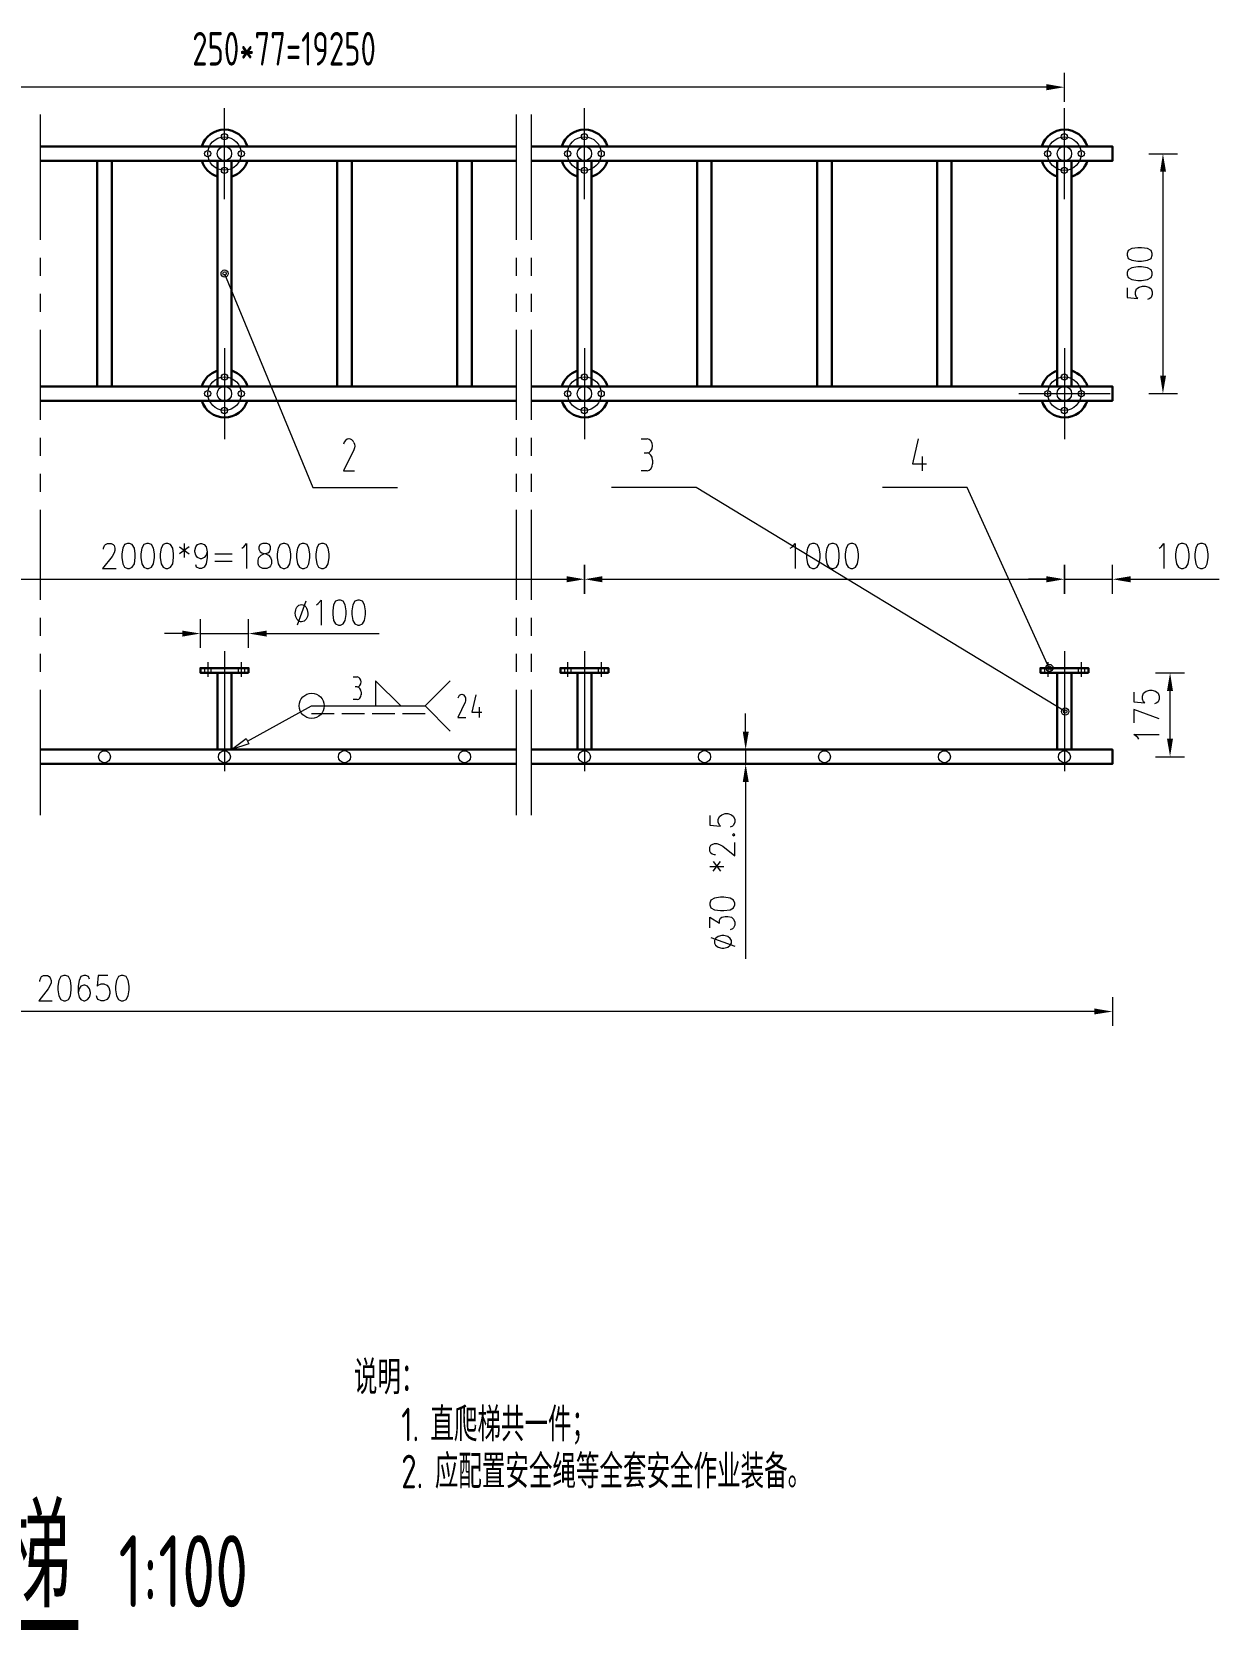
# Model space of a CAD drawing. Header units: millimetres. Extents: x -1443632 to -1307761, y 1430256 to 1527696.
# Drawn here: x -1437958 to -1435485, y 1486296 to 1489625 of the extents above; entities that cross this region are included whole.
import ezdxf

# ---------------------------------------------------------------- set-up
doc = ezdxf.new("R2010")
doc.units = ezdxf.units.MM
doc.header["$LTSCALE"] = 10
for name, color, linetype in [('PDF_0', 7, 'CONTINUOUS'), ('PDF_3中心线层', 7, 'CONTINUOUS'), ('PDF_4虚线层', 7, 'CONTINUOUS'), ('PDF_7标注层', 7, 'CONTINUOUS'), ('PDF_8符号标注层', 7, 'CONTINUOUS'), ('PDF_9双点划线层', 7, 'CONTINUOUS'), ('PUB_TEXT', 7, 'CONTINUOUS'), ('W-STEEL_FRAME钢架', 3, 'CONTINUOUS')]:
    doc.layers.add(name, color=color, linetype=linetype)
doc.styles.get("Standard").update_dxf_attribs({"font": 'tssdeng.shx', "width": 0.7, "bigfont": 'hztxt.shx'})

msp = doc.modelspace()

# ---------------------------------------------------------------- linework, layer by layer
at = {"layer": 'PDF_0', "lineweight": 30}
for points in [[(-1436949.3, 1489387), (-1437941.1, 1489387)], [(-1436918.3, 1489356.8), (-1435707.1, 1489356.8), (-1435707.1, 1489387), (-1436918.3, 1489387)], [(-1437941.1, 1489356.8), (-1436949.3, 1489356.8)], [(-1437822.1, 1489356.8), (-1437822.1, 1488886.8)], [(-1437792, 1489356.8), (-1437792, 1488886.8)], [(-1437571.8, 1489356.8), (-1437571.8, 1488886.8)], [(-1437542.1, 1489356.8), (-1437542.1, 1488886.8)], [(-1437322, 1489356.8), (-1437322, 1488886.8)], [(-1437291.8, 1489356.8), (-1437291.8, 1488886.8)], [(-1437072.1, 1489356.8), (-1437072.1, 1488886.8)], [(-1437041.9, 1489356.8), (-1437041.9, 1488886.8)], [(-1436821.8, 1489356.8), (-1436821.8, 1488886.8)], [(-1436792, 1489356.8), (-1436792, 1488886.8)], [(-1436571.9, 1489356.8), (-1436571.9, 1488886.8)], [(-1436542.2, 1489356.8), (-1436542.2, 1488886.8)], [(-1436322, 1489356.8), (-1436322, 1488886.8)], [(-1436291.9, 1489356.8), (-1436291.9, 1488886.8)], [(-1436072.2, 1489356.8), (-1436072.2, 1488886.8)], [(-1436042, 1489356.8), (-1436042, 1488886.8)], [(-1435821.9, 1488886.8), (-1435821.9, 1489356.8), (-1435792.1, 1489356.8), (-1435792.1, 1488886.8)], [(-1436949.3, 1488886.8), (-1437941.1, 1488886.8)], [(-1436918.3, 1488857.1), (-1435707.1, 1488857.1), (-1435707.1, 1488886.8), (-1436918.3, 1488886.8)], [(-1437941.1, 1488857.1), (-1436949.3, 1488857.1)], [(-1437571.8, 1488130.4), (-1437571.8, 1488290.6), (-1437542.1, 1488290.6), (-1437542.1, 1488130.4)], [(-1436821.8, 1488130.4), (-1436821.8, 1488290.6), (-1436792, 1488290.6), (-1436792, 1488130.4)], [(-1435821.9, 1488130.4), (-1435821.9, 1488290.6), (-1435792.1, 1488290.6), (-1435792.1, 1488130.4)], [(-1436949.3, 1488130.4), (-1437941.1, 1488130.4)], [(-1436918.3, 1488100.7), (-1435707.1, 1488100.7), (-1435707.1, 1488130.4), (-1436918.3, 1488130.4)], [(-1437941.1, 1488100.7), (-1436949.3, 1488100.7)]]:
    msp.add_lwpolyline(points, dxfattribs=at)
for points in [[(-1437506.8, 1488290.6), (-1437506.8, 1488300.4), (-1437607.1, 1488300.4), (-1437607.1, 1488290.6)], [(-1436757.2, 1488290.6), (-1436757.2, 1488300.4), (-1436857.1, 1488300.4), (-1436857.1, 1488290.6)], [(-1435756.9, 1488290.6), (-1435756.9, 1488300.4), (-1435857.2, 1488300.4), (-1435857.2, 1488290.6)]]:
    msp.add_lwpolyline(points, close=True, dxfattribs=at)
for centre, start, end in [((-1437556.8, 1489371.9), 17.4628, 162.5427), ((-1436806.7, 1489371.9), 17.4628, 162.5427), ((-1435806.8, 1489371.9), 17.4628, 162.5427), ((-1437556.8, 1489371.9), 197.4573, 252.5427), ((-1437556.8, 1489371.9), 287.4573, 342.5427), ((-1436806.7, 1489371.9), 197.4573, 252.5427), ((-1436806.7, 1489371.9), 287.4573, 342.5427), ((-1435806.8, 1489371.9), 197.4573, 252.5427), ((-1435806.8, 1489371.9), 287.4573, 342.5427), ((-1437556.8, 1488872.2), 107.4573, 162.5427), ((-1437556.8, 1488872.2), 17.4628, 72.5482), ((-1436806.7, 1488872.2), 107.4573, 162.5427), ((-1436806.7, 1488872.2), 17.4628, 72.5482), ((-1435806.8, 1488872.2), 107.4573, 162.5427), ((-1435806.8, 1488872.2), 17.4628, 72.5482), ((-1437556.8, 1488872.2), 197.4573, 342.5427), ((-1436806.7, 1488872.2), 197.4573, 342.5427), ((-1435806.8, 1488872.2), 197.4573, 342.5427)]:
    msp.add_arc(centre, 49.9, start, end, dxfattribs=at)
at = {"layer": 'PDF_3中心线层', "lineweight": 9}
for points in [[(-1437557, 1489277), (-1437557, 1489466.9)], [(-1436806.9, 1489277), (-1436806.9, 1489466.9)], [(-1435807, 1489277), (-1435807, 1489466.9)], [(-1437557, 1488966.7), (-1437557, 1488776.8)], [(-1436806.9, 1488966.7), (-1436806.9, 1488776.8)], [(-1435807, 1488966.7), (-1435807, 1488776.8)], [(-1435902.2, 1488872), (-1435711.8, 1488872)], [(-1437591.8, 1488312.3), (-1437591.8, 1488281.7)], [(-1437557, 1488335.7), (-1437557, 1488085.4)], [(-1437522.1, 1488312.3), (-1437522.1, 1488281.7)], [(-1436842.2, 1488312.3), (-1436842.2, 1488281.7)], [(-1436806.9, 1488335.7), (-1436806.9, 1488085.4)], [(-1436772.1, 1488312.3), (-1436772.1, 1488281.7)], [(-1435841.9, 1488312.3), (-1435841.9, 1488281.7)], [(-1435807, 1488335.7), (-1435807, 1488085.4)], [(-1435772.2, 1488312.3), (-1435772.2, 1488281.7)]]:
    msp.add_lwpolyline(points, dxfattribs=at)
for centre, radius in [((-1437557.1, 1489372), 34.9), ((-1436807.2, 1489371.9), 35.1), ((-1435807.1, 1489371.8), 34.9), ((-1437556.9, 1488871.9), 34.8), ((-1436807, 1488872), 35), ((-1435807, 1488871.9), 34.8)]:
    msp.add_circle(centre, radius, dxfattribs=at)
at = {"layer": 'PDF_4虚线层', "lineweight": 9}
for points in [[(-1437598.6, 1488300.4), (-1437598.6, 1488290.6)], [(-1437585.4, 1488300.4), (-1437585.4, 1488290.6)], [(-1437528.5, 1488300.4), (-1437528.5, 1488290.6)], [(-1437515.3, 1488300.4), (-1437515.3, 1488290.6)], [(-1436848.6, 1488300.4), (-1436848.6, 1488290.6)], [(-1436835.4, 1488300.4), (-1436835.4, 1488290.6)], [(-1436778.4, 1488300.4), (-1436778.4, 1488290.6)], [(-1436765.7, 1488300.4), (-1436765.7, 1488290.6)], [(-1435848.7, 1488300.4), (-1435848.7, 1488290.6)], [(-1435835.5, 1488300.4), (-1435835.5, 1488290.6)], [(-1435778.5, 1488300.4), (-1435778.5, 1488290.6)], [(-1435765.4, 1488300.4), (-1435765.4, 1488290.6)]]:
    msp.add_lwpolyline(points, dxfattribs=at)
for centre, radius in [((-1437557, 1489407), 6.45), ((-1436807, 1489407), 6.45), ((-1435807.1, 1489407), 6.45), ((-1437592, 1489371.9), 6.57), ((-1437557.1, 1489372), 15), ((-1437521.9, 1489371.9), 6.57), ((-1436842, 1489371.9), 6.57), ((-1436807, 1489372), 15), ((-1436772.1, 1489371.9), 6.44), ((-1435842, 1489371.9), 6.57), ((-1435807.1, 1489371.9), 15), ((-1435807.1, 1489371.9), 15), ((-1435771.9, 1489371.9), 6.57), ((-1437557, 1489336.9), 6.45), ((-1436807, 1489336.9), 6.45), ((-1435807.1, 1489336.9), 6.45), ((-1437557, 1488906.8), 6.45), ((-1436807, 1488906.8), 6.45), ((-1435807.1, 1488906.8), 6.45), ((-1437591.9, 1488872), 6.45), ((-1437557.2, 1488871.8), 15.1), ((-1437521.8, 1488872), 6.45), ((-1436841.8, 1488872), 6.45), ((-1436807.2, 1488871.8), 15.1), ((-1436772, 1488872), 6.31), ((-1435841.9, 1488872), 6.45), ((-1435807.2, 1488871.8), 15.1), ((-1435771.8, 1488872), 6.45), ((-1437557.2, 1488836.9), 6.57), ((-1436807.1, 1488836.9), 6.57), ((-1435807.2, 1488836.9), 6.57), ((-1437807, 1488115.5), 12.4), ((-1437557.1, 1488115.5), 12.4), ((-1437306.9, 1488115.7), 12.6), ((-1437056.9, 1488115.5), 12.4), ((-1436807, 1488115.5), 12.4), ((-1436556.9, 1488115.7), 12.6), ((-1436306.9, 1488115.5), 12.4), ((-1436057, 1488115.5), 12.4), ((-1435807.1, 1488115.5), 12.4)]:
    msp.add_circle(centre, radius, dxfattribs=at)
at = {"layer": 'PDF_7标注层', "lineweight": 9}
for points in [[(-1435807, 1489480.1), (-1435807, 1489540.4)], [(-1435844.4, 1489510.3), (-1438549.7, 1489510.3)], [(-1435631.5, 1489371.7), (-1435571.6, 1489371.7)], [(-1435601.8, 1489334.3), (-1435601.8, 1488909.4)], [(-1437557, 1489121.8), (-1437373, 1488676.1), (-1437196.6, 1488676.1)], [(-1435676.5, 1489092.1), (-1435676.5, 1489072.1), (-1435654, 1489070), (-1435656.6, 1489072.1), (-1435659.1, 1489078.1), (-1435659.1, 1489084), (-1435656.6, 1489090), (-1435651.5, 1489093.8), (-1435644.2, 1489095.9), (-1435639.1, 1489095.9), (-1435631.5, 1489093.8), (-1435626.4, 1489090), (-1435624.3, 1489084), (-1435624.3, 1489078.1), (-1435626.4, 1489072.1), (-1435629, 1489070), (-1435634, 1489067.9)], [(-1435631.5, 1488872), (-1435571.6, 1488872)], [(-1436688.8, 1488777.6), (-1436676.9, 1488777.6)], [(-1436111.7, 1488777.6), (-1436123.6, 1488725.8), (-1436094.3, 1488725.8)], [(-1436676.9, 1488747.9), (-1436682.8, 1488747.9)], [(-1436103.2, 1488740.7), (-1436103.2, 1488711.3)], [(-1436676.9, 1488711.3), (-1436688.8, 1488711.3)], [(-1436665, 1488733.4), (-1436665, 1488725.8)], [(-1435805.7, 1488209.5), (-1436574.5, 1488676.1), (-1436750.8, 1488676.1)], [(-1435838.5, 1488300.4), (-1436009.7, 1488676.1), (-1436186.1, 1488676.1)], [(-1437809, 1488547.7), (-1437809, 1488550.3), (-1437806.8, 1488555.4), (-1437805.1, 1488557.9), (-1437800.9, 1488560.1), (-1437792.8, 1488560.1), (-1437789, 1488557.9), (-1437786.9, 1488555.4), (-1437785.2, 1488550.3), (-1437785.2, 1488545.2), (-1437786.9, 1488540.1), (-1437791.1, 1488532.9), (-1437811.1, 1488507.8), (-1437783, 1488507.8)], [(-1437650.9, 1488552.8), (-1437630.9, 1488538)], [(-1437630.9, 1488552.8), (-1437650.9, 1488538)], [(-1437641.1, 1488560.1), (-1437641.1, 1488530.3)], [(-1437593.1, 1488542.6), (-1437595.2, 1488535.4), (-1437599, 1488530.3), (-1437605, 1488527.8), (-1437607.1, 1488527.8), (-1437613.1, 1488530.3), (-1437616.9, 1488535.4), (-1437619, 1488542.6), (-1437619, 1488545.2), (-1437616.9, 1488552.8), (-1437613.1, 1488557.9), (-1437607.1, 1488560.1), (-1437605, 1488560.1), (-1437599, 1488557.9), (-1437595.2, 1488552.8), (-1437593.1, 1488542.6), (-1437593.1, 1488530.3), (-1437595.2, 1488517.6), (-1437599, 1488510.3), (-1437605, 1488507.8), (-1437608.8, 1488507.8), (-1437615.2, 1488510.3), (-1437616.9, 1488515.4)], [(-1437576.9, 1488538), (-1437540.8, 1488538)], [(-1437520.8, 1488550.3), (-1437517, 1488552.8), (-1437511.1, 1488560.1), (-1437511.1, 1488507.8)], [(-1436378.1, 1488550.3), (-1436373.9, 1488552.8), (-1436367.9, 1488560.1), (-1436367.9, 1488507.8)], [(-1435609.4, 1488550.3), (-1435605.6, 1488552.8), (-1435599.6, 1488560.1), (-1435599.6, 1488507.8)], [(-1437576.9, 1488522.7), (-1437540.8, 1488522.7)], [(-1435707.1, 1488455.1), (-1435707.1, 1488515.4)], [(-1438299.4, 1488485.3), (-1436844.3, 1488485.3)], [(-1436769.5, 1488485.3), (-1435844.4, 1488485.3), (-1435881.8, 1488485.3)], [(-1435807, 1488485.3), (-1435707.1, 1488485.3)], [(-1435669.3, 1488485.3), (-1435484.9, 1488485.3)], [(-1437387.4, 1488439.4), (-1437405.7, 1488389.6)], [(-1437365.3, 1488432.1), (-1437361.5, 1488434.7), (-1437355.5, 1488441.9), (-1437355.5, 1488389.6)], [(-1437644.5, 1488372.2), (-1437681.9, 1488372.2)], [(-1437607.1, 1488342.1), (-1437607.1, 1488402)], [(-1437607.1, 1488372.2), (-1437506.8, 1488372.2)], [(-1437506.8, 1488342.1), (-1437506.8, 1488402)], [(-1437469.4, 1488372.2), (-1437234.8, 1488372.2)], [(-1435617.1, 1488290.6), (-1435557.1, 1488290.6)], [(-1435662.1, 1488249.8), (-1435662.1, 1488229.9), (-1435639.6, 1488228.2), (-1435642.1, 1488229.9), (-1435644.7, 1488235.8), (-1435644.7, 1488241.8), (-1435642.1, 1488248.1), (-1435637, 1488252), (-1435629.4, 1488254.1), (-1435624.7, 1488254.1), (-1435617.1, 1488252), (-1435612, 1488248.1), (-1435609.4, 1488241.8), (-1435609.4, 1488235.8), (-1435612, 1488229.9), (-1435614.5, 1488228.2), (-1435619.6, 1488226)], [(-1435586.9, 1488152.9), (-1435586.9, 1488252.8)], [(-1436471.2, 1488167.8), (-1436471.2, 1488205.6)], [(-1435609.4, 1488194.2), (-1435662.1, 1488214.1), (-1435662.1, 1488186.1)], [(-1435651.9, 1488152.1), (-1435654.4, 1488155.9), (-1435662.1, 1488161.9), (-1435609.4, 1488161.9)], [(-1436444.9, 1488130.4), (-1436501, 1488130.4)], [(-1436471.2, 1488130.4), (-1436471.2, 1488100.7)], [(-1435617.1, 1488115.6), (-1435557.1, 1488115.6)], [(-1436444.9, 1488100.7), (-1436501, 1488100.7)], [(-1436471.2, 1488062.9), (-1436471.2, 1487694.4)], [(-1436546, 1487993.2), (-1436546, 1487973.2), (-1436523.5, 1487971.1), (-1436526, 1487973.2), (-1436528.6, 1487979.1), (-1436528.6, 1487985.1), (-1436526, 1487991), (-1436520.9, 1487994.9), (-1436513.7, 1487997), (-1436508.6, 1487997), (-1436501, 1487994.9), (-1436496.3, 1487991), (-1436493.7, 1487985.1), (-1436493.7, 1487979.1), (-1436496.3, 1487973.2), (-1436498.4, 1487971.1), (-1436503.5, 1487968.9)], [(-1436533.7, 1487911.1), (-1436536.2, 1487911.1), (-1436540.9, 1487912.8), (-1436543.5, 1487915), (-1436546, 1487918.8), (-1436546, 1487926.9), (-1436543.5, 1487931.1), (-1436540.9, 1487932.8), (-1436536.2, 1487934.9), (-1436531.1, 1487934.9), (-1436526, 1487932.8), (-1436518.8, 1487929), (-1436493.7, 1487909), (-1436493.7, 1487937.1)], [(-1436546, 1487886.9), (-1436516.3, 1487886.9)], [(-1436538.8, 1487877.2), (-1436523.5, 1487897.1)], [(-1436538.8, 1487897.1), (-1436523.5, 1487877.2)], [(-1436546, 1487759), (-1436546, 1487781.1), (-1436526, 1487768.8), (-1436526, 1487775.2), (-1436523.5, 1487779), (-1436520.9, 1487781.1), (-1436513.7, 1487782.8), (-1436508.6, 1487782.8), (-1436501, 1487781.1), (-1436496.3, 1487776.9), (-1436493.7, 1487770.9), (-1436493.7, 1487765), (-1436496.3, 1487759), (-1436498.4, 1487756.9), (-1436503.5, 1487755.2)], [(-1436543.5, 1487739), (-1436493.7, 1487721.2)], [(-1437942, 1487647.3), (-1437942, 1487649.8), (-1437939.8, 1487654.9), (-1437938.1, 1487657.5), (-1437933.9, 1487660), (-1437925.8, 1487660), (-1437922, 1487657.5), (-1437919.9, 1487654.9), (-1437918.2, 1487649.8), (-1437918.2, 1487644.7), (-1437919.9, 1487640), (-1437924.1, 1487632.4), (-1437944.1, 1487607.3), (-1437916.1, 1487607.3)], [(-1437837.9, 1487652.4), (-1437840, 1487657.5), (-1437845.9, 1487660), (-1437850.2, 1487660), (-1437856.1, 1487657.5), (-1437860, 1487649.8), (-1437862.1, 1487637.5), (-1437862.1, 1487624.7), (-1437860, 1487615), (-1437856.1, 1487609.9), (-1437850.2, 1487607.3), (-1437848.1, 1487607.3), (-1437842.1, 1487609.9), (-1437837.9, 1487615), (-1437836.2, 1487622.6), (-1437836.2, 1487624.7), (-1437837.9, 1487632.4), (-1437842.1, 1487637.5), (-1437848.1, 1487640), (-1437850.2, 1487640), (-1437856.1, 1487637.5), (-1437860, 1487632.4), (-1437862.1, 1487624.7)], [(-1437800, 1487660), (-1437820, 1487660), (-1437822.1, 1487637.5), (-1437820, 1487640), (-1437814.1, 1487642.6), (-1437808.1, 1487642.6), (-1437802.2, 1487640), (-1437797.9, 1487634.9), (-1437795.8, 1487627.3), (-1437795.8, 1487622.6), (-1437797.9, 1487615), (-1437802.2, 1487609.9), (-1437808.1, 1487607.3), (-1437814.1, 1487607.3), (-1437820, 1487609.9), (-1437822.1, 1487612.4), (-1437823.8, 1487617.5)], [(-1435707.1, 1487615), (-1435707.1, 1487555)], [(-1435744.5, 1487584.8), (-1439949.5, 1487584.8)]]:
    msp.add_lwpolyline(points, dxfattribs=at)
for points in [[(-1435676.5, 1489160.1), (-1435674, 1489153.7), (-1435666.8, 1489149.9), (-1435654, 1489147.8), (-1435646.4, 1489147.8), (-1435634, 1489149.9), (-1435626.4, 1489153.7), (-1435624.3, 1489160.1), (-1435624.3, 1489163.9), (-1435626.4, 1489169.9), (-1435634, 1489174.1), (-1435646.4, 1489175.8), (-1435654, 1489175.8), (-1435666.8, 1489174.1), (-1435674, 1489169.9), (-1435676.5, 1489163.9)], [(-1435676.5, 1489119.7), (-1435674, 1489113.8), (-1435666.8, 1489109.9), (-1435654, 1489107.8), (-1435646.4, 1489107.8), (-1435634, 1489109.9), (-1435626.4, 1489113.8), (-1435624.3, 1489119.7), (-1435624.3, 1489124), (-1435626.4, 1489129.9), (-1435634, 1489133.7), (-1435646.4, 1489135.9), (-1435654, 1489135.9), (-1435666.8, 1489133.7), (-1435674, 1489129.9), (-1435676.5, 1489124)], [(-1437758.8, 1488560.1), (-1437765.2, 1488557.9), (-1437769, 1488550.3), (-1437771.1, 1488538), (-1437771.1, 1488530.3), (-1437769, 1488517.6), (-1437765.2, 1488510.3), (-1437758.8, 1488507.8), (-1437755, 1488507.8), (-1437749, 1488510.3), (-1437744.8, 1488517.6), (-1437743.1, 1488530.3), (-1437743.1, 1488538), (-1437744.8, 1488550.3), (-1437749, 1488557.9), (-1437755, 1488560.1)], [(-1437718.9, 1488560.1), (-1437724.8, 1488557.9), (-1437729.1, 1488550.3), (-1437731.2, 1488538), (-1437731.2, 1488530.3), (-1437729.1, 1488517.6), (-1437724.8, 1488510.3), (-1437718.9, 1488507.8), (-1437715, 1488507.8), (-1437709.1, 1488510.3), (-1437704.8, 1488517.6), (-1437703.1, 1488530.3), (-1437703.1, 1488538), (-1437704.8, 1488550.3), (-1437709.1, 1488557.9), (-1437715, 1488560.1)], [(-1437678.9, 1488560.1), (-1437684.9, 1488557.9), (-1437689.1, 1488550.3), (-1437690.8, 1488538), (-1437690.8, 1488530.3), (-1437689.1, 1488517.6), (-1437684.9, 1488510.3), (-1437678.9, 1488507.8), (-1437675.1, 1488507.8), (-1437669.2, 1488510.3), (-1437664.9, 1488517.6), (-1437663.2, 1488530.3), (-1437663.2, 1488538), (-1437664.9, 1488550.3), (-1437669.2, 1488557.9), (-1437675.1, 1488560.1)], [(-1437477.1, 1488560.1), (-1437483, 1488557.9), (-1437485.1, 1488552.8), (-1437485.1, 1488547.7), (-1437483, 1488542.6), (-1437479.2, 1488540.1), (-1437471.1, 1488538), (-1437465.2, 1488535.4), (-1437460.9, 1488530.3), (-1437458.8, 1488525.2), (-1437458.8, 1488517.6), (-1437460.9, 1488512.9), (-1437463, 1488510.3), (-1437469, 1488507.8), (-1437477.1, 1488507.8), (-1437483, 1488510.3), (-1437485.1, 1488512.9), (-1437486.8, 1488517.6), (-1437486.8, 1488525.2), (-1437485.1, 1488530.3), (-1437480.9, 1488535.4), (-1437474.9, 1488538), (-1437466.9, 1488540.1), (-1437463, 1488542.6), (-1437460.9, 1488547.7), (-1437460.9, 1488552.8), (-1437463, 1488557.9), (-1437469, 1488560.1)], [(-1437435, 1488560.1), (-1437441, 1488557.9), (-1437445.2, 1488550.3), (-1437446.9, 1488538), (-1437446.9, 1488530.3), (-1437445.2, 1488517.6), (-1437441, 1488510.3), (-1437435, 1488507.8), (-1437431.2, 1488507.8), (-1437424.8, 1488510.3), (-1437421, 1488517.6), (-1437418.9, 1488530.3), (-1437418.9, 1488538), (-1437421, 1488550.3), (-1437424.8, 1488557.9), (-1437431.2, 1488560.1)], [(-1437395.1, 1488560.1), (-1437401, 1488557.9), (-1437404.8, 1488550.3), (-1437407, 1488538), (-1437407, 1488530.3), (-1437404.8, 1488517.6), (-1437401, 1488510.3), (-1437395.1, 1488507.8), (-1437390.8, 1488507.8), (-1437384.9, 1488510.3), (-1437381, 1488517.6), (-1437378.9, 1488530.3), (-1437378.9, 1488538), (-1437381, 1488550.3), (-1437384.9, 1488557.9), (-1437390.8, 1488560.1)], [(-1437355.1, 1488560.1), (-1437361.1, 1488557.9), (-1437364.9, 1488550.3), (-1437367, 1488538), (-1437367, 1488530.3), (-1437364.9, 1488517.6), (-1437361.1, 1488510.3), (-1437355.1, 1488507.8), (-1437350.9, 1488507.8), (-1437344.9, 1488510.3), (-1437341.1, 1488517.6), (-1437339, 1488530.3), (-1437339, 1488538), (-1437341.1, 1488550.3), (-1437344.9, 1488557.9), (-1437350.9, 1488560.1)], [(-1436331.8, 1488560.1), (-1436338.2, 1488557.9), (-1436342, 1488550.3), (-1436344.1, 1488538), (-1436344.1, 1488530.3), (-1436342, 1488517.6), (-1436338.2, 1488510.3), (-1436331.8, 1488507.8), (-1436328, 1488507.8), (-1436322, 1488510.3), (-1436317.8, 1488517.6), (-1436316.1, 1488530.3), (-1436316.1, 1488538), (-1436317.8, 1488550.3), (-1436322, 1488557.9), (-1436328, 1488560.1)], [(-1436291.9, 1488560.1), (-1436297.8, 1488557.9), (-1436302.1, 1488550.3), (-1436304.2, 1488538), (-1436304.2, 1488530.3), (-1436302.1, 1488517.6), (-1436297.8, 1488510.3), (-1436291.9, 1488507.8), (-1436288.1, 1488507.8), (-1436282.1, 1488510.3), (-1436277.9, 1488517.6), (-1436276.2, 1488530.3), (-1436276.2, 1488538), (-1436277.9, 1488550.3), (-1436282.1, 1488557.9), (-1436288.1, 1488560.1)], [(-1436251.9, 1488560.1), (-1436257.9, 1488557.9), (-1436262.1, 1488550.3), (-1436263.8, 1488538), (-1436263.8, 1488530.3), (-1436262.1, 1488517.6), (-1436257.9, 1488510.3), (-1436251.9, 1488507.8), (-1436248.1, 1488507.8), (-1436242.2, 1488510.3), (-1436237.9, 1488517.6), (-1436236.2, 1488530.3), (-1436236.2, 1488538), (-1436237.9, 1488550.3), (-1436242.2, 1488557.9), (-1436248.1, 1488560.1)], [(-1435563.5, 1488560.1), (-1435569.5, 1488557.9), (-1435573.7, 1488550.3), (-1435575.4, 1488538), (-1435575.4, 1488530.3), (-1435573.7, 1488517.6), (-1435569.5, 1488510.3), (-1435563.5, 1488507.8), (-1435559.7, 1488507.8), (-1435553.3, 1488510.3), (-1435549.5, 1488517.6), (-1435547.4, 1488530.3), (-1435547.4, 1488538), (-1435549.5, 1488550.3), (-1435553.3, 1488557.9), (-1435559.7, 1488560.1)], [(-1435523.6, 1488560.1), (-1435529.5, 1488557.9), (-1435533.3, 1488550.3), (-1435535.5, 1488538), (-1435535.5, 1488530.3), (-1435533.3, 1488517.6), (-1435529.5, 1488510.3), (-1435523.6, 1488507.8), (-1435519.3, 1488507.8), (-1435513.4, 1488510.3), (-1435509.5, 1488517.6), (-1435507.4, 1488530.3), (-1435507.4, 1488538), (-1435509.5, 1488550.3), (-1435513.4, 1488557.9), (-1435519.3, 1488560.1)], [(-1436806.9, 1488515.4), (-1436806.9, 1488455.1)], [(-1435807, 1488515.4), (-1435807, 1488455.1)], [(-1437319.4, 1488441.9), (-1437325.4, 1488439.4), (-1437329.6, 1488432.1), (-1437331.3, 1488419.4), (-1437331.3, 1488412.2), (-1437329.6, 1488399.4), (-1437325.4, 1488392.2), (-1437319.4, 1488389.6), (-1437315.6, 1488389.6), (-1437309.6, 1488392.2), (-1437305.4, 1488399.4), (-1437303.7, 1488412.2), (-1437303.7, 1488419.4), (-1437305.4, 1488432.1), (-1437309.6, 1488439.4), (-1437315.6, 1488441.9)], [(-1437279.5, 1488441.9), (-1437285.4, 1488439.4), (-1437289.7, 1488432.1), (-1437291.4, 1488419.4), (-1437291.4, 1488412.2), (-1437289.7, 1488399.4), (-1437285.4, 1488392.2), (-1437279.5, 1488389.6), (-1437275.6, 1488389.6), (-1437269.7, 1488392.2), (-1437265.4, 1488399.4), (-1437263.3, 1488412.2), (-1437263.3, 1488419.4), (-1437265.4, 1488432.1), (-1437269.7, 1488439.4), (-1437275.6, 1488441.9)], [(-1436498.4, 1487952.8), (-1436496.3, 1487951.1), (-1436493.7, 1487952.8), (-1436496.3, 1487954.9)], [(-1436546, 1487807), (-1436543.5, 1487801.1), (-1436536.2, 1487796.8), (-1436523.5, 1487795.1), (-1436516.3, 1487795.1), (-1436503.5, 1487796.8), (-1436496.3, 1487801.1), (-1436493.7, 1487807), (-1436493.7, 1487810.9), (-1436496.3, 1487816.8), (-1436503.5, 1487821.1), (-1436516.3, 1487823.2), (-1436523.5, 1487823.2), (-1436536.2, 1487821.1), (-1436543.5, 1487816.8), (-1436546, 1487810.9)], [(-1436536.2, 1487727.1), (-1436533.7, 1487722.9), (-1436528.6, 1487719.1), (-1436520.9, 1487716.9), (-1436516.3, 1487716.9), (-1436508.6, 1487719.1), (-1436503.5, 1487722.9), (-1436501, 1487727.1), (-1436501, 1487733.1), (-1436503.5, 1487736.9), (-1436508.6, 1487741.2), (-1436516.3, 1487742.9), (-1436520.9, 1487742.9), (-1436528.6, 1487741.2), (-1436533.7, 1487736.9), (-1436536.2, 1487733.1)], [(-1437891.8, 1487660), (-1437898.2, 1487657.5), (-1437902, 1487649.8), (-1437904.2, 1487637.5), (-1437904.2, 1487629.8), (-1437902, 1487617.5), (-1437898.2, 1487609.9), (-1437891.8, 1487607.3), (-1437888, 1487607.3), (-1437882.1, 1487609.9), (-1437877.8, 1487617.5), (-1437876.1, 1487629.8), (-1437876.1, 1487637.5), (-1437877.8, 1487649.8), (-1437882.1, 1487657.5), (-1437888, 1487660)], [(-1437772, 1487660), (-1437777.9, 1487657.5), (-1437782.2, 1487649.8), (-1437783.9, 1487637.5), (-1437783.9, 1487629.8), (-1437782.2, 1487617.5), (-1437777.9, 1487609.9), (-1437772, 1487607.3), (-1437768.2, 1487607.3), (-1437761.8, 1487609.9), (-1437758, 1487617.5), (-1437755.8, 1487629.8), (-1437755.8, 1487637.5), (-1437758, 1487649.8), (-1437761.8, 1487657.5), (-1437768.2, 1487660)]]:
    msp.add_lwpolyline(points, close=True, dxfattribs=at)
msp.add_lwpolyline([(-1437287.3, 1488770.1, -0.217844), (-1437287.5, 1488755.1), (-1437309.2, 1488711.3), (-1437285.8, 1488711.3)], format="xyb", dxfattribs=at)
for centre, radius in [((-1437556.8, 1489122.1), 7.44), ((-1437556.8, 1489122.1), 3.61), ((-1435838.2, 1488300.6), 7.44), ((-1435838.2, 1488300.6), 3.61), ((-1435805.5, 1488209.7), 7.44), ((-1435805.5, 1488209.7), 3.61)]:
    msp.add_circle(centre, radius, dxfattribs=at)
msp.add_ellipse((-1437396.5, 1488414.6), major_axis=(0, 18), ratio=0.727167, start_param=0.2130254275435921, end_param=6.496210734723178, dxfattribs=at)
for points in [[(-1437297.4, 1488777.6), (-1437302.9, 1488777.7), (-1437307.7, 1488773.2), (-1437309.2, 1488766.6)], [(-1437287.3, 1488770.1), (-1437289.4, 1488774.8), (-1437293.3, 1488777.7), (-1437297.6, 1488777.6)], [(-1436665, 1488763), (-1436665, 1488771.1), (-1436670.2, 1488777.6), (-1436676.7, 1488777.6)], [(-1436676.7, 1488748.3), (-1436670.2, 1488748.3), (-1436665, 1488754.9), (-1436665, 1488763)], [(-1436665, 1488733.6), (-1436665, 1488741.7), (-1436670.2, 1488748.3), (-1436676.7, 1488748.3)], [(-1436676.7, 1488711.3), (-1436670.2, 1488711.3), (-1436665, 1488717.9), (-1436665, 1488726)]]:
    msp.add_open_spline(points, degree=3, dxfattribs=at)
at = {"layer": 'PDF_7标注层', "transparency": 33554559}
for points in [[(-1435844.4, 1489516.6), (-1435844.4, 1489503.9), (-1435807, 1489510.3)], [(-1435607.7, 1489334.3), (-1435595.4, 1489334.3), (-1435601.8, 1489371.7)], [(-1435607.7, 1488909.4), (-1435595.4, 1488909.4), (-1435601.8, 1488872)], [(-1436844.3, 1488491.6), (-1436844.3, 1488478.9), (-1436806.9, 1488485.3)], [(-1436769.5, 1488491.6), (-1436769.5, 1488478.9), (-1436806.9, 1488485.3)], [(-1435844.4, 1488491.6), (-1435844.4, 1488478.9), (-1435807, 1488485.3)], [(-1435844.4, 1488491.6), (-1435844.4, 1488478.9), (-1435807, 1488485.3)], [(-1435669.3, 1488491.6), (-1435669.3, 1488478.9), (-1435707.1, 1488485.3)], [(-1437644.5, 1488378.2), (-1437644.5, 1488365.9), (-1437607.1, 1488372.2)], [(-1437469.4, 1488378.2), (-1437469.4, 1488365.9), (-1437506.8, 1488372.2)], [(-1435593.3, 1488252.8), (-1435580.9, 1488252.8), (-1435586.9, 1488290.6)], [(-1436477.2, 1488167.8), (-1436464.8, 1488167.8), (-1436471.2, 1488130.4)], [(-1435593.3, 1488152.9), (-1435580.9, 1488152.9), (-1435586.9, 1488115.6)], [(-1436477.2, 1488062.9), (-1436464.8, 1488062.9), (-1436471.2, 1488100.7)], [(-1435744.5, 1487591.2), (-1435744.5, 1487578.8), (-1435707.1, 1487584.8)]]:
    msp.add_solid(points, dxfattribs=at)
at = {"layer": 'PDF_8符号标注层', "lineweight": 9}
for points in [[(-1437289.2, 1488281.7), (-1437280.7, 1488281.7)], [(-1437086.5, 1488273.6), (-1437139.2, 1488221.4), (-1437086.5, 1488168.7)], [(-1437280.7, 1488260.9), (-1437285, 1488260.9)], [(-1437272.2, 1488250.3), (-1437272.2, 1488244.7)], [(-1437033, 1488244.7), (-1437041.5, 1488208.2), (-1437020.7, 1488208.2)], [(-1437508.9, 1488148.3), (-1437375.5, 1488221.4), (-1437139.2, 1488221.4)], [(-1437375.5, 1488205.6), (-1437328.3, 1488205.6)], [(-1437312.6, 1488205.6), (-1437265, 1488205.6)], [(-1437280.7, 1488234.5), (-1437289.2, 1488234.5)], [(-1437249.3, 1488205.6), (-1437202.1, 1488205.6)], [(-1437186.4, 1488205.6), (-1437139.2, 1488205.6)], [(-1437055.5, 1488229), (-1437070.8, 1488197.6), (-1437054.2, 1488197.6)], [(-1437026.6, 1488218.8), (-1437026.6, 1488197.6)]]:
    msp.add_lwpolyline(points, dxfattribs=at)
for points in [[(-1437242.5, 1488273.6), (-1437242.5, 1488221.4), (-1437189.8, 1488221.4)], [(-1437506, 1488142.7), (-1437542.1, 1488130.4), (-1437511.9, 1488153.8)]]:
    msp.add_lwpolyline(points, close=True, dxfattribs=at)
msp.add_circle((-1437375.3, 1488221.6), 26.1, dxfattribs=at)
msp.add_arc((-1437066.6, 1488234.8), 12.7, 334.3195, 23.4068, dxfattribs=at)
for points in [[(-1437272.2, 1488271.3), (-1437272.2, 1488277), (-1437276, 1488281.7), (-1437280.5, 1488281.7)], [(-1437280.5, 1488260.9), (-1437276, 1488260.9), (-1437272.2, 1488265.5), (-1437272.2, 1488271.3)], [(-1437272.2, 1488250.5), (-1437272.2, 1488256.2), (-1437276, 1488260.9), (-1437280.5, 1488260.9)], [(-1437280.5, 1488234.5), (-1437276, 1488234.5), (-1437272.2, 1488239.2), (-1437272.2, 1488245)], [(-1437062.4, 1488245.2), (-1437066.4, 1488245.2), (-1437069.9, 1488242), (-1437070.9, 1488237.3)], [(-1437054.9, 1488239.8), (-1437056.3, 1488243.1), (-1437059.1, 1488245.2), (-1437062.1, 1488245.2)]]:
    msp.add_open_spline(points, degree=3, dxfattribs=at)
at = {"layer": 'PDF_9双点划线层', "lineweight": 9}
for points in [[(-1437941.1, 1489453.7), (-1437941.1, 1489192.4)], [(-1436949.3, 1489453.7), (-1436949.3, 1489192.4)], [(-1436918.3, 1489453.7), (-1436918.3, 1489192.4)], [(-1437941.1, 1489155), (-1437941.1, 1489117.6)], [(-1436949.3, 1489155), (-1436949.3, 1489117.6)], [(-1436918.3, 1489155), (-1436918.3, 1489117.6)], [(-1437941.1, 1489079.8), (-1437941.1, 1489042.4)], [(-1436949.3, 1489079.8), (-1436949.3, 1489042.4)], [(-1436918.3, 1489079.8), (-1436918.3, 1489042.4)], [(-1437941.1, 1489005), (-1437941.1, 1488817.6)], [(-1436949.3, 1489005), (-1436949.3, 1488817.6)], [(-1436918.3, 1489005), (-1436918.3, 1488817.6)], [(-1437941.1, 1488779.8), (-1437941.1, 1488742.4)], [(-1436949.3, 1488779.8), (-1436949.3, 1488742.4)], [(-1436918.3, 1488779.8), (-1436918.3, 1488742.4)], [(-1437941.1, 1488705), (-1437941.1, 1488667.6)], [(-1436949.3, 1488705), (-1436949.3, 1488667.6)], [(-1436918.3, 1488705), (-1436918.3, 1488667.6)], [(-1437941.1, 1488630.2), (-1437941.1, 1488442.3)], [(-1436949.3, 1488630.2), (-1436949.3, 1488442.3)], [(-1436918.3, 1488630.2), (-1436918.3, 1488442.3)], [(-1437941.1, 1488404.9), (-1437941.1, 1488367.6)], [(-1436949.3, 1488404.9), (-1436949.3, 1488367.6)], [(-1436918.3, 1488404.9), (-1436918.3, 1488367.6)], [(-1437941.1, 1488330.2), (-1437941.1, 1488292.3)], [(-1436949.3, 1488330.2), (-1436949.3, 1488292.3)], [(-1436918.3, 1488330.2), (-1436918.3, 1488292.3)], [(-1437941.1, 1488254.9), (-1437941.1, 1487993.6)], [(-1436949.3, 1488254.9), (-1436949.3, 1487993.6)], [(-1436918.3, 1488254.9), (-1436918.3, 1487993.6)]]:
    msp.add_lwpolyline(points, dxfattribs=at)
at = {"layer": 'W-STEEL_FRAME钢架', "const_width": 21}
msp.add_lwpolyline([(-1438318.2, 1486306.9), (-1437861.8, 1486306.9)], dxfattribs=at)

# ---------------------------------------------------------------- texts
at = {"layer": 'PUB_TEXT', "width": 0.7}
for s, p in [('250*77=19250', (-1437624.2, 1489555.3)), ('说明：', (-1437287.5, 1486787.6)), ('1.', (-1437188.7, 1486689.6)), ('直爬梯共一件；', (-1437128, 1486689.6)), ('2.', (-1437188.7, 1486591.6)), ('应配置安全绳等全套安全作业装备。', (-1437118.7, 1486591.6))]:
    msp.add_text(s, height=70, dxfattribs=at).set_placement(p)
at = {"layer": 'PUB_TEXT', "color": 7, "width": 0.7}
for s, height, p in [('钢爬梯', 210, (-1438318.2, 1486344)), ('1:100', 150, (-1437777.8, 1486344))]:
    msp.add_text(s, height=height, dxfattribs=at).set_placement(p)

doc.saveas('drawing.dxf')
